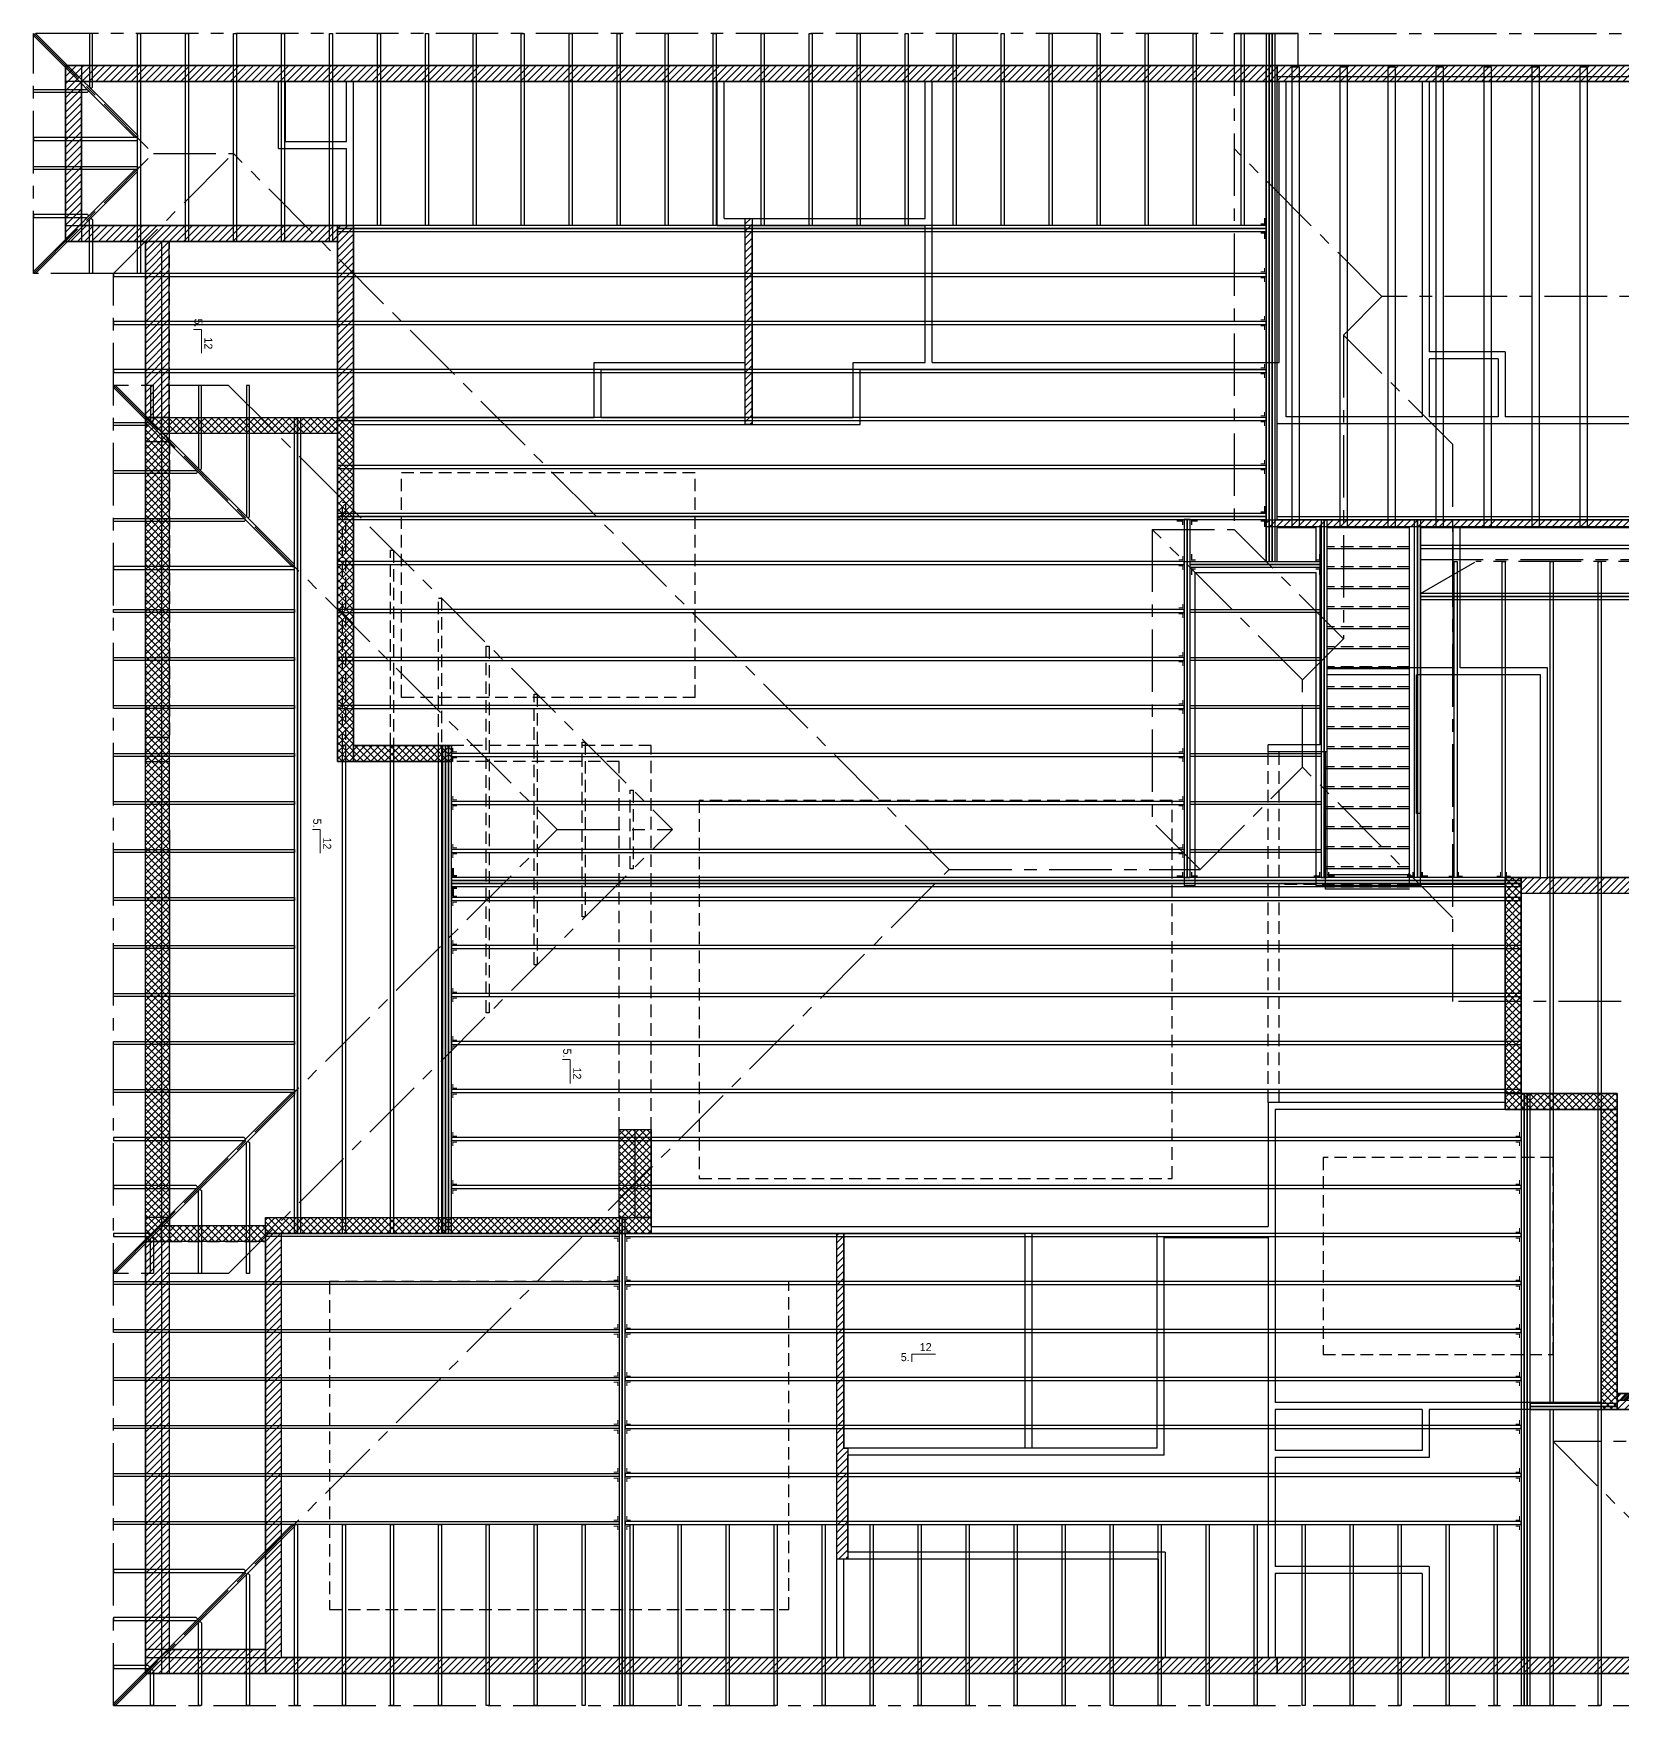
# Model space of a CAD drawing. Header units: inches. Extents: x -1180 to 1932, y 516 to 1352.
# Drawn here: x 636 to 1430, y 516 to 1352 of the extents above; entities that cross this region are included whole.
import ezdxf
from ezdxf.enums import TextEntityAlignment as Align

# ---------------------------------------------------------------- set-up
doc = ezdxf.new("R2010")
doc.units = ezdxf.units.IN
doc.header["$LTSCALE"] = 25
doc.header["$MEASUREMENT"] = 0
doc.linetypes.add('CENTER', pattern=[2, 1.25, -0.25, 0.25, -0.25])
doc.linetypes.add('HIDDEN', pattern=[0.375, 0.25, -0.125])
for name, color, linetype in [('1WEXTERIOR', 150, 'Continuous'), ('1WFIXTURES', 3, 'Continuous'), ('1WINTERIOR', 4, 'Continuous'), ('2FTRUSS', 30, 'Continuous'), ('2WEXTERIOR', 190, 'Continuous'), ('RBearing', 53, 'Continuous'), ('RDIM', 2, 'Continuous'), ('ROOF', 7, 'CENTER'), ('RTRUSS', 30, 'Continuous'), ('RVALLEY', 3, 'HIDDEN')]:
    doc.layers.add(name, color=color, linetype=linetype)

# ---------------------------------------------------------------- blocks, each defined once
blk = doc.blocks.new('PitchIndicator')
at = {"color": 0, "const_width": 0.5}
for points in [[(0, 0), (0, 4)], [(0, 4), (12, 4)]]:
    blk.add_lwpolyline(points, dxfattribs=at)
at = {"color": 0}
blk.add_text('12', height=4, dxfattribs=at).set_placement((4, 5.5))
blk.add_attdef('PITCH', text='', height=4, dxfattribs=at).set_placement((-1, 0.5), align=Align.RIGHT)
blk = doc.blocks.new('LUS26')
at = {"const_width": 0.5}
for points in [[(-1.5, -2.75), (-1.5, -0.75), (-3.5, -0.75)], [(1.5, -2.75), (1.5, -0.75), (3.5, -0.75)]]:
    blk.add_lwpolyline(points, dxfattribs=at)

msp = doc.modelspace()

# ---------------------------------------------------------------- hatches: boundary and pattern name
at = {"layer": '1WFIXTURES'}
h = msp.add_hatch(dxfattribs=at)
h.set_pattern_fill('ANSI31', color=256, scale=20)
h.paths.add_polyline_path([(1527.67545, 1064.10261), (1915.67545, 1064.10261), (1915.67545, 1336.10261), (651.67545, 1336.10261), (651.67545, 1248.10261), (787.67545, 1248.10261), (787.67545, 1160.10261), (795.67545, 1160.10261), (795.67545, 1256.10261), (659.67545, 1256.10261), (659.67545, 1328.10261), (1907.67545, 1328.10261), (1907.67545, 1072.10261), (1527.67545, 1072.10261)])
h = msp.add_hatch(dxfattribs=at)
h.set_pattern_fill('ANSI31', color=256, scale=20)
h.paths.add_polyline_path([(991.67545, 1156.60261), (991.67545, 1259.60261), (995.17545, 1259.60261), (995.17545, 1156.60261)])
h = msp.add_hatch(dxfattribs=at)
h.set_pattern_fill('ANSI31', color=256, scale=20)
h.paths.add_polyline_path([(691.67545, 1160.10261), (703.63038, 1160.10261), (703.63038, 1248.10261), (691.67545, 1248.10261)])
h = msp.add_hatch(dxfattribs=at)
h.set_pattern_fill('ANSI37', color=1, scale=20)
h.paths.add_polyline_path([(691.67545, 748.10261), (691.67545, 1160.10261), (703.63038, 1160.10261), (703.67545, 748.10261)])
h = msp.add_hatch(dxfattribs=at)
h.set_pattern_fill('ANSI37', color=1, scale=20)
h.paths.add_polyline_path([(703.63038, 1160.10261), (787.67545, 1160.10261), (787.67545, 1152.10261), (703.63126, 1152.09341)])
h = msp.add_hatch(dxfattribs=at)
h.set_pattern_fill('ANSI37', color=1, scale=20)
h.paths.add_polyline_path([(787.67545, 1160.10261), (787.67545, 988.10261), (844.67545, 988.10261), (844.67545, 996.10261), (795.67545, 996.10261), (795.67545, 1160.10261)])
h = msp.add_hatch(dxfattribs=at)
h.set_pattern_fill('ANSI31', color=256, scale=20)
h.paths.add_polyline_path([(1527.67545, 1072.10261), (1527.67545, 1105.35261), (1252.17545, 1105.35261), (1252.17545, 1108.85261), (1491.17545, 1108.85261), (1491.17545, 1110.85261), (1533.17545, 1110.85261), (1533.17545, 1072.10261)])
h = msp.add_hatch(dxfattribs=at)
h.set_pattern_fill('ANSI37', color=1, scale=20)
h.paths.add_polyline_path([(1427.67545, 664.10261), (1427.67545, 822.10261), (1379.67545, 822.10261), (1379.67545, 930.10261), (1371.67545, 930.10261), (1371.67545, 814.10261), (1419.67545, 814.10261), (1419.67545, 664.10261)])
h = msp.add_hatch(dxfattribs=at)
h.set_pattern_fill('ANSI31', color=256, scale=20)
h.paths.add_polyline_path([(1379.67545, 930.10261), (1527.67545, 930.10261), (1527.67545, 922.10261), (1379.67545, 922.10261)])
h = msp.add_hatch(dxfattribs=at)
h.set_pattern_fill('ANSI37', color=1, scale=20)
h.paths.add_polyline_path([(751.67545, 752.10261), (751.67545, 760.10261), (928.67545, 760.10261), (928.67545, 804.10261), (944.67545, 804.10261), (944.67545, 752.10261)])
h = msp.add_hatch(dxfattribs=at)
h.set_pattern_fill('ANSI37', color=1, scale=20)
h.paths.add_polyline_path([(703.67545, 748.10261), (703.67545, 756.10261), (751.67545, 756.10261), (751.67545, 748.10261)])
h = msp.add_hatch(dxfattribs=at)
h.set_pattern_fill('ANSI31', color=256, scale=20)
h.paths.add_polyline_path([(691.67545, 748.10261), (691.67545, 532.10261), (751.67545, 532.10261), (751.67545, 544.10261), (703.67545, 544.10261), (703.67545, 748.10261)])
h = msp.add_hatch(dxfattribs=at)
h.set_pattern_fill('ANSI31', color=256, scale=20)
h.paths.add_polyline_path([(759.67545, 752.10261), (751.67545, 752.10261), (751.67545, 532.10261), (1511.67545, 532.10261), (1511.67545, 672.10261), (1427.67545, 672.10261), (1427.67545, 664.10261), (1503.67545, 664.10261), (1503.67545, 540.10261), (759.67545, 540.10261)])
h = msp.add_hatch(dxfattribs=at)
h.set_pattern_fill('ANSI31', color=256, scale=20)
h.paths.add_polyline_path([(1037.42545, 752.10261), (1040.92545, 752.10261), (1040.92545, 644.85261), (1042.92545, 644.85261), (1042.92545, 589.35261), (1037.42545, 589.35261)])
at = {"layer": 'RTRUSS'}
h = msp.add_hatch(dxfattribs=at)
h.set_pattern_fill('ANSI34', color=2, scale=5)
h.set_pattern_definition([(45, (1053.153, 923.9576), (-2.65165, 2.65165), []), (45, (1054.037, 923.9576), (-2.65165, 2.65165), []), (45, (1054.921, 923.9576), (-2.65165, 2.65165), []), (45, (1055.805, 923.9576), (-2.65165, 2.65165), [])])
h.paths.add_polyline_path([(1427.67545, 672.10261), (1503.67545, 672.10261), (1503.67545, 668.60261), (1427.67545, 668.60261)])

# ---------------------------------------------------------------- linework, layer by layer
at = {"layer": '1WEXTERIOR'}
for p, q in [((651.67545, 1248.10261), (651.67545, 1336.10261)), ((651.67545, 1336.10261), (1915.67545, 1336.10261)), ((659.67545, 1256.10261), (659.67545, 1328.10261)), ((659.67545, 1328.10261), (758.17545, 1328.10261)), ((761.67545, 1328.10261), (792.17545, 1328.10261)), ((795.67545, 1328.10261), (977.67545, 1328.10261)), ((981.17545, 1328.10261), (1081.67545, 1328.10261)), ((1085.17545, 1328.10261), (1258.67545, 1328.10261)), ((1262.17545, 1328.10261), (1330.17545, 1328.10261)), ((1333.67545, 1328.10261), (1491.17545, 1328.10261)), ((792.17545, 1256.10261), (659.67545, 1256.10261)), ((795.67545, 1160.10261), (795.67545, 1256.10261)), ((787.67545, 1248.10261), (651.67545, 1248.10261)), ((787.67545, 988.10261), (787.67545, 1248.10261)), ((795.67545, 996.10261), (795.67545, 1156.60261)), ((844.67545, 996.10261), (795.67545, 996.10261)), ((844.67545, 988.10261), (844.67545, 996.10261)), ((844.67545, 988.10261), (787.67545, 988.10261)), ((1389.42545, 930.10261), (1371.67545, 930.10261)), ((1527.67545, 930.10261), (1392.92545, 930.10261)), ((1371.67545, 926.60261), (1371.67545, 817.60261)), ((1543.67545, 922.10261), (1379.67545, 922.10261)), ((1379.67545, 922.10261), (1379.67545, 822.10261)), ((1379.67545, 822.10261), (1427.67545, 822.10261)), ((1427.67545, 822.10261), (1427.67545, 672.10261)), ((1371.67545, 814.10261), (1419.67545, 814.10261)), ((1419.67545, 814.10261), (1419.67545, 667.60261)), ((928.67545, 760.10261), (928.67545, 804.10261)), ((928.67545, 804.10261), (944.67545, 804.10261)), ((944.67545, 755.60261), (944.67545, 804.10261)), ((751.67545, 532.10261), (751.67545, 760.10261)), ((751.67545, 760.10261), (928.67545, 760.10261)), ((759.67545, 540.10261), (759.67545, 752.10261)), ((759.67545, 752.10261), (944.67545, 752.10261)), ((1427.67545, 672.10261), (1511.67545, 672.10261)), ((1419.67545, 664.10261), (1503.67545, 664.10261)), ((1037.42545, 540.10261), (759.67545, 540.10261)), ((1198.17545, 540.10261), (1040.92545, 540.10261)), ((1253.17545, 540.10261), (1201.67545, 540.10261)), ((1330.17545, 540.10261), (1256.67545, 540.10261)), ((1503.67545, 540.10261), (1333.67545, 540.10261)), ((1511.67545, 532.10261), (751.67545, 532.10261))]:
    msp.add_line(p, q, dxfattribs=at)
at = {"layer": '1WEXTERIOR', "linetype": 'HIDDEN'}
for p, q in [((691.67545, 1160.10261), (691.67545, 1248.10261)), ((703.67545, 1160.10261), (703.67545, 1248.10261)), ((691.67545, 1148.10261), (691.67545, 1000.10261)), ((703.67545, 1148.10261), (703.67545, 1000.10261)), ((944.67545, 996.10261), (844.67545, 996.10261)), ((944.67545, 804.10261), (944.67545, 996.10261)), ((691.67545, 760.10261), (691.67545, 988.10261)), ((703.67545, 760.10261), (703.67545, 988.10261)), ((928.67545, 988.10261), (844.67545, 988.10261)), ((928.67545, 804.10261), (928.67545, 988.10261)), ((691.67545, 544.10261), (691.67545, 748.10261)), ((703.67545, 544.10261), (703.67545, 748.10261)), ((703.67545, 544.10261), (751.67545, 544.10261)), ((703.67545, 532.10261), (751.67545, 532.10261))]:
    msp.add_line(p, q, dxfattribs=at)
at = {"layer": '1WEXTERIOR'}
for points in [[(691.67545, 1148.10261), (703.67545, 1148.10261), (703.67545, 1160.10261), (691.67545, 1160.10261)], [(691.67545, 988.10261), (703.67545, 988.10261), (703.67545, 1000.10261), (691.67545, 1000.10261)], [(691.67545, 748.10261), (703.67545, 748.10261), (703.67545, 760.10261), (691.67545, 760.10261)], [(691.67545, 532.10261), (703.67545, 532.10261), (703.67545, 544.10261), (691.67545, 544.10261)]]:
    msp.add_lwpolyline(points, close=True, dxfattribs=at)
at = {"layer": '1WFIXTURES', "linetype": 'HIDDEN'}
for p, q in [((703.67545, 1160.10261), (787.67545, 1160.10261)), ((703.67545, 748.10261), (751.67545, 748.10261))]:
    msp.add_line(p, q, dxfattribs=at)
at = {"layer": '1WFIXTURES'}
for points in [[(1527.67545, 1064.10261), (1915.67545, 1064.10261), (1915.67545, 1336.10261), (651.67545, 1336.10261), (651.67545, 1248.10261), (787.67545, 1248.10261), (787.67545, 1160.10261), (795.67545, 1160.10261), (795.67545, 1256.10261), (659.67545, 1256.10261), (659.67545, 1328.10261), (1907.67545, 1328.10261), (1907.67545, 1072.10261), (1527.67545, 1072.10261)], [(991.67545, 1156.60261), (991.67545, 1259.60261), (995.17545, 1259.60261), (995.17545, 1156.60261)], [(691.67545, 1160.10261), (703.63038, 1160.10261), (703.63038, 1248.10261), (691.67545, 1248.10261)], [(1527.67545, 1072.10261), (1527.67545, 1105.35261), (1252.17545, 1105.35261), (1252.17545, 1108.85261), (1491.17545, 1108.85261), (1491.17545, 1110.85261), (1533.17545, 1110.85261), (1533.17545, 1072.10261)], [(1379.67545, 930.10261), (1527.67545, 930.10261), (1527.67545, 922.10261), (1379.67545, 922.10261)], [(691.67545, 748.10261), (691.67545, 532.10261), (751.67545, 532.10261), (751.67545, 544.10261), (703.67545, 544.10261), (703.67545, 748.10261)], [(759.67545, 752.10261), (751.67545, 752.10261), (751.67545, 532.10261), (1511.67545, 532.10261), (1511.67545, 672.10261), (1427.67545, 672.10261), (1427.67545, 664.10261), (1503.67545, 664.10261), (1503.67545, 540.10261), (759.67545, 540.10261)], [(1037.42545, 752.10261), (1040.92545, 752.10261), (1040.92545, 644.85261), (1042.92545, 644.85261), (1042.92545, 589.35261), (1037.42545, 589.35261)]]:
    msp.add_lwpolyline(points, close=True, dxfattribs=at)
at = {"layer": '1WFIXTURES', "color": 1}
for points in [[(691.67545, 748.10261), (691.67545, 1160.10261), (703.63038, 1160.10261), (703.67545, 748.10261)], [(703.63038, 1160.10261), (787.67545, 1160.10261), (787.67545, 1152.10261), (703.63126, 1152.09341)], [(787.67545, 1160.10261), (787.67545, 988.10261), (844.67545, 988.10261), (844.67545, 996.10261), (795.67545, 996.10261), (795.67545, 1160.10261)], [(1427.67545, 664.10261), (1427.67545, 822.10261), (1379.67545, 822.10261), (1379.67545, 930.10261), (1371.67545, 930.10261), (1371.67545, 814.10261), (1419.67545, 814.10261), (1419.67545, 664.10261)], [(751.67545, 752.10261), (751.67545, 760.10261), (928.67545, 760.10261), (928.67545, 804.10261), (944.67545, 804.10261), (944.67545, 752.10261)], [(703.67545, 748.10261), (703.67545, 756.10261), (751.67545, 756.10261), (751.67545, 748.10261)]]:
    msp.add_lwpolyline(points, close=True, dxfattribs=at)
at = {"layer": '1WINTERIOR'}
for p, q in [((758.17545, 1294.60261), (758.17545, 1328.10261)), ((761.67545, 1298.10261), (761.67545, 1328.10261)), ((792.17545, 1298.10261), (792.17545, 1328.10261)), ((795.67545, 1256.10261), (795.67545, 1328.10261)), ((977.67545, 1256.10261), (977.67545, 1328.10261)), ((981.17545, 1259.60261), (981.17545, 1328.10261)), ((1081.67545, 1259.60261), (1081.67545, 1328.10261)), ((1085.17545, 1187.60261), (1085.17545, 1328.10261)), ((1258.67545, 1187.60261), (1258.67545, 1328.10261)), ((1262.17545, 1160.35261), (1262.17545, 1328.10261)), ((1330.17545, 1328.10261), (1330.17545, 1160.35261)), ((1333.67545, 1328.10261), (1333.67545, 1192.85261)), ((761.67545, 1298.10261), (792.17545, 1298.10261)), ((758.17545, 1294.60261), (792.17545, 1294.60261)), ((792.17545, 1256.10261), (792.17545, 1294.60261)), ((977.67545, 1256.10261), (991.67545, 1256.10261)), ((981.17545, 1259.60261), (1081.67545, 1259.60261)), ((991.67545, 1187.60261), (991.67545, 1256.10261)), ((995.17545, 1160.10261), (995.17545, 1256.10261)), ((995.17545, 1256.10261), (1081.67545, 1256.10261)), ((1081.67545, 1187.60261), (1081.67545, 1256.10261)), ((916.17545, 1160.10261), (916.17545, 1187.60261)), ((916.17545, 1187.60261), (991.67545, 1187.60261)), ((1045.67545, 1160.10261), (1045.67545, 1187.60261)), ((1045.67545, 1187.60261), (1081.67545, 1187.60261)), ((1085.17545, 1187.60261), (1258.67545, 1187.60261)), ((1371.67545, 1192.85261), (1333.67545, 1192.85261)), ((1368.17545, 1189.35261), (1333.67545, 1189.35261)), ((1333.67545, 1189.35261), (1333.67545, 1160.35261)), ((1368.17545, 1189.35261), (1368.17545, 1160.35261)), ((1371.67545, 1192.85261), (1371.67545, 1160.35261)), ((919.67545, 1160.10261), (919.67545, 1184.10261)), ((919.67545, 1184.10261), (991.67545, 1184.10261)), ((991.67545, 1160.10261), (991.67545, 1184.10261)), ((1049.17545, 1156.60261), (1049.17545, 1184.10261)), ((1049.17545, 1184.10261), (1252.17545, 1184.10261)), ((1252.17545, 1105.35261), (1252.17545, 1184.10261)), ((795.67545, 1160.10261), (916.17545, 1160.10261)), ((795.67545, 1156.60261), (1049.17545, 1156.60261)), ((919.67545, 1160.10261), (991.67545, 1160.10261)), ((995.17545, 1160.10261), (1045.67545, 1160.10261)), ((1257.67545, 1108.85261), (1257.67545, 1156.85261)), ((1491.17545, 1156.85261), (1257.67545, 1156.85261)), ((1330.17545, 1160.35261), (1262.17545, 1160.35261)), ((1368.17545, 1160.35261), (1333.67545, 1160.35261)), ((1491.17545, 1160.35261), (1371.67545, 1160.35261)), ((1279.17545, 1105.35261), (1252.17545, 1105.35261)), ((1491.17545, 1108.85261), (1257.67545, 1108.85261)), ((1279.17545, 996.35261), (1279.17545, 1105.35261)), ((1282.67545, 1034.85261), (1282.67545, 1105.35261)), ((1345.67545, 1105.35261), (1282.67545, 1105.35261)), ((1323.92545, 1031.35261), (1323.92545, 1105.35261)), ((1345.67545, 1034.85261), (1345.67545, 1105.35261)), ((1527.67545, 1105.35261), (1349.17545, 1105.35261)), ((1349.17545, 1034.85261), (1349.17545, 1105.35261)), ((1323.92545, 1094.35261), (1282.67545, 1094.35261)), ((1323.92545, 1084.35261), (1282.67545, 1084.35261)), ((1323.92545, 1074.35261), (1282.67545, 1074.35261)), ((1323.92545, 1064.35261), (1282.67545, 1064.35261)), ((1323.92545, 1054.35261), (1282.67545, 1054.35261)), ((1323.92545, 1044.35261), (1282.67545, 1044.35261)), ((1345.67545, 1034.85261), (1282.67545, 1034.85261)), ((1323.92545, 1034.35261), (1282.67545, 1034.35261)), ((1282.67545, 992.85261), (1282.67545, 1031.35261)), ((1323.92545, 1031.35261), (1282.67545, 1031.35261)), ((1323.92545, 926.60261), (1323.92545, 1031.35261)), ((1389.42545, 1031.35261), (1327.42545, 1031.35261)), ((1327.42545, 962.10261), (1327.42545, 1031.35261)), ((1392.92545, 1034.85261), (1349.17545, 1034.85261)), ((1389.42545, 930.10261), (1389.42545, 1031.35261)), ((1392.92545, 930.10261), (1392.92545, 1034.85261)), ((1323.92545, 1024.35261), (1282.67545, 1024.35261)), ((1323.92545, 1014.35261), (1282.67545, 1014.35261)), ((1323.92545, 1004.35261), (1282.67545, 1004.35261)), ((1279.17545, 996.35261), (1253.17545, 996.35261)), ((1253.17545, 992.85261), (1253.17545, 996.35261)), ((1282.67545, 992.85261), (1253.17545, 992.85261)), ((1281.92545, 924.35261), (1281.92545, 992.85261)), ((1323.92545, 994.35261), (1282.67545, 994.35261)), ((1323.92545, 984.35261), (1281.92545, 984.35261)), ((1323.92545, 974.35261), (1281.92545, 974.35261)), ((1323.92545, 964.35261), (1281.92545, 964.35261)), ((1329.42545, 962.10261), (1327.42545, 962.10261)), ((1329.42545, 930.10261), (1329.42545, 962.10261)), ((1323.92545, 954.35261), (1281.92545, 954.35261)), ((1323.92545, 944.35261), (1281.92545, 944.35261)), ((1323.92545, 934.35261), (1281.92545, 934.35261)), ((1371.67545, 930.10261), (1329.42545, 930.10261)), ((1323.92545, 924.35261), (1281.92545, 924.35261)), ((1371.67545, 926.60261), (1323.92545, 926.60261)), ((1253.17545, 817.60261), (1253.17545, 755.60261)), ((1371.67545, 817.60261), (1253.17545, 817.60261)), ((1371.67545, 814.10261), (1256.67545, 814.10261)), ((1256.67545, 814.10261), (1256.67545, 667.60261)), ((944.67545, 755.60261), (1253.17545, 755.60261)), ((944.67545, 752.10261), (1037.42545, 752.10261)), ((1037.42545, 540.10261), (1037.42545, 752.10261)), ((1040.92545, 644.85261), (1040.92545, 752.10261)), ((1040.92545, 752.10261), (1131.67545, 752.10261)), ((1131.67545, 644.85261), (1131.67545, 752.10261)), ((1135.17545, 644.85261), (1135.17545, 752.10261)), ((1135.17545, 752.10261), (1197.67545, 752.10261)), ((1197.67545, 644.85261), (1197.67545, 752.10261)), ((1201.17545, 750.10261), (1253.17545, 750.10261)), ((1201.17545, 641.35261), (1201.17545, 750.10261)), ((1253.17545, 750.10261), (1253.17545, 540.10261)), ((1419.67545, 667.60261), (1256.67545, 667.60261)), ((1256.67545, 664.10261), (1256.67545, 643.60261)), ((1330.17545, 664.10261), (1256.67545, 664.10261)), ((1330.17545, 664.10261), (1330.17545, 643.60261)), ((1419.67545, 664.10261), (1333.67545, 664.10261)), ((1333.67545, 664.10261), (1333.67545, 640.10261)), ((1197.67545, 644.85261), (1040.92545, 644.85261)), ((1042.92545, 592.85261), (1042.92545, 641.35261)), ((1201.17545, 641.35261), (1042.92545, 641.35261)), ((1330.17545, 643.60261), (1256.67545, 643.60261)), ((1333.67545, 640.10261), (1256.67545, 640.10261)), ((1256.67545, 640.10261), (1256.67545, 585.60261)), ((1040.92545, 540.10261), (1040.92545, 589.35261)), ((1198.17545, 589.35261), (1040.92545, 589.35261)), ((1201.67545, 592.85261), (1042.92545, 592.85261)), ((1198.17545, 589.35261), (1198.17545, 540.10261)), ((1201.67545, 592.85261), (1201.67545, 540.10261)), ((1333.67545, 585.60261), (1256.67545, 585.60261)), ((1333.67545, 585.60261), (1333.67545, 540.10261)), ((1330.17545, 582.10261), (1256.67545, 582.10261)), ((1256.67545, 582.10261), (1256.67545, 540.10261)), ((1330.17545, 582.10261), (1330.17545, 540.10261))]:
    msp.add_line(p, q, dxfattribs=at)
at = {"layer": '1WINTERIOR', "linetype": 'HIDDEN'}
for p, q in [((819.67545, 1132.60261), (966.67545, 1132.60261)), ((819.67545, 1020.10261), (819.67545, 1132.60261)), ((966.67545, 1020.10261), (966.67545, 1132.60261)), ((1323.92545, 1095.35261), (1282.67545, 1095.35261)), ((1323.92545, 1085.35261), (1282.67545, 1085.35261)), ((1323.92545, 1075.35261), (1282.67545, 1075.35261)), ((1323.92545, 1065.35261), (1282.67545, 1065.35261)), ((1323.92545, 1055.35261), (1282.67545, 1055.35261)), ((1323.92545, 1045.35261), (1282.67545, 1045.35261)), ((1323.92545, 1035.35261), (1282.67545, 1035.35261)), ((966.67545, 1020.10261), (819.67545, 1020.10261)), ((1323.92545, 1025.35261), (1282.67545, 1025.35261)), ((1323.92545, 1015.35261), (1282.67545, 1015.35261)), ((1323.92545, 1005.35261), (1282.67545, 1005.35261)), ((1323.92545, 995.35261), (1282.67545, 995.35261)), ((1253.17545, 817.60261), (1253.17545, 992.85261)), ((1258.67545, 930.10261), (1258.67545, 992.85261)), ((1323.92545, 985.35261), (1281.92545, 985.35261)), ((1323.92545, 975.35261), (1281.92545, 975.35261)), ((1323.92545, 965.35261), (1281.92545, 965.35261)), ((1323.92545, 955.35261), (1281.92545, 955.35261)), ((1323.92545, 945.35261), (1281.92545, 945.35261)), ((1323.92545, 930.10261), (1258.67545, 930.10261)), ((1323.92545, 935.35261), (1281.92545, 935.35261)), ((1323.92545, 926.60261), (1258.67545, 926.60261)), ((1258.67545, 817.60261), (1258.67545, 926.60261)), ((1323.92545, 925.35261), (1281.92545, 925.35261))]:
    msp.add_line(p, q, dxfattribs=at)
for points in [[(968.67545, 779.60261), (1205.17545, 779.60261), (1205.17545, 968.60261), (968.67545, 968.60261)], [(1280.67545, 691.60261), (1395.67545, 691.60261), (1395.67545, 790.10261), (1280.67545, 790.10261)], [(783.67545, 564.10261), (1013.42545, 564.10261), (1013.42545, 728.10261), (783.67545, 728.10261)]]:
    msp.add_lwpolyline(points, close=True, dxfattribs=at)
at = {"layer": '2FTRUSS'}
for points in [[(1265.17545, 1335.35261), (1268.67545, 1335.35261), (1268.67545, 1105.10261), (1265.17545, 1105.10261)], [(1289.17545, 1335.35261), (1292.67545, 1335.35261), (1292.67545, 1105.10261), (1289.17545, 1105.10261)], [(1313.17545, 1335.35261), (1316.67545, 1335.35261), (1316.67545, 1105.10261), (1313.17545, 1105.10261)], [(1337.17545, 1335.35261), (1340.67545, 1335.35261), (1340.67545, 1105.10261), (1337.17545, 1105.10261)], [(1361.17545, 1335.35261), (1364.67545, 1335.35261), (1364.67545, 1105.10261), (1361.17545, 1105.10261)], [(1385.17545, 1335.35261), (1388.67545, 1335.35261), (1388.67545, 1105.10261), (1385.17545, 1105.10261)], [(1409.17545, 1335.35261), (1412.67545, 1335.35261), (1412.67545, 1105.10261), (1409.17545, 1105.10261)]]:
    msp.add_lwpolyline(points, close=True, dxfattribs=at)
at = {"layer": '2WEXTERIOR'}
for p, q in [((1252.17545, 1088.10261), (1252.17545, 1336.10261)), ((1252.17545, 1336.10261), (1496.67545, 1336.10261)), ((1257.67545, 1330.60261), (1491.17545, 1330.60261)), ((1257.67545, 1110.60261), (1257.67545, 1330.60261)), ((1257.67545, 1110.60261), (1491.17545, 1110.60261)), ((1257.67545, 1105.10261), (1277.17545, 1105.10261)), ((1257.67545, 1088.10261), (1257.67545, 1105.10261)), ((1277.17545, 1088.10261), (1277.17545, 1105.10261)), ((1282.67545, 931.60261), (1282.67545, 1105.10261)), ((1282.67545, 1105.10261), (1323.92545, 1105.10261)), ((1323.92545, 931.60261), (1323.92545, 1105.10261)), ((1329.42545, 926.10261), (1329.42545, 1105.10261)), ((1329.42545, 1105.10261), (1496.67545, 1105.10261)), ((1211.17545, 1088.10261), (1252.17545, 1088.10261)), ((1211.17545, 1088.10261), (1211.17545, 926.10261)), ((1257.67545, 1088.10261), (1277.17545, 1088.10261)), ((1216.67545, 1082.60261), (1277.17545, 1082.60261)), ((1216.67545, 926.10261), (1216.67545, 1082.60261)), ((1277.17545, 926.10261), (1277.17545, 1082.60261)), ((1282.67545, 931.60261), (1323.92545, 931.60261)), ((1211.17545, 926.10261), (1216.67545, 926.10261)), ((1277.17545, 926.10261), (1329.42545, 926.10261))]:
    msp.add_line(p, q, dxfattribs=at)
at = {"layer": 'RBearing', "color": 53}
for points in [[(659.67545, 1336.10261), (659.67545, 1248.10261), (651.67545, 1248.10261), (651.67545, 1336.10261)], [(1257.67545, 1328.10261), (651.67545, 1328.10261), (651.67545, 1336.10261), (1257.67545, 1336.10261)], [(1491.17545, 1328.10261), (1257.67545, 1328.10261), (1257.67545, 1336.10261), (1491.17545, 1336.10261)], [(651.67545, 1256.10261), (787.67545, 1256.10261), (787.67545, 1248.10261), (651.67545, 1248.10261)], [(795.67545, 1256.10261), (795.67545, 1160.10261), (787.67545, 1160.10261), (787.67545, 1256.10261)], [(995.17545, 1259.60261), (995.17545, 1156.60261), (991.67545, 1156.60261), (991.67545, 1259.60261)], [(699.67545, 1248.10261), (699.67545, 1160.10261), (691.67545, 1160.10261), (691.67545, 1248.10261)], [(787.67545, 988.10261), (787.67545, 1160.10261), (795.67545, 1160.10261), (795.67545, 988.10261)], [(1252.17545, 1108.85261), (1491.17545, 1108.85261), (1491.17545, 1105.35261), (1252.17545, 1105.35261)], [(795.67545, 996.10261), (844.67545, 996.10261), (844.67545, 988.10261), (795.67545, 988.10261)], [(1371.67545, 822.10261), (1371.67545, 930.10261), (1379.67545, 930.10261), (1379.67545, 822.10261)], [(1379.67545, 930.10261), (1527.67545, 930.10261), (1527.67545, 922.10261), (1379.67545, 922.10261)], [(1427.67545, 814.10261), (1371.67545, 814.10261), (1371.67545, 822.10261), (1427.67545, 822.10261)], [(1419.67545, 664.10261), (1419.67545, 814.10261), (1427.67545, 814.10261), (1427.67545, 664.10261)], [(936.67545, 760.10261), (936.67545, 804.10261), (944.67545, 804.10261), (944.67545, 760.10261)], [(751.67545, 760.10261), (944.67545, 760.10261), (944.67545, 752.10261), (751.67545, 752.10261)], [(699.67545, 748.10261), (699.67545, 532.10261), (691.67545, 532.10261), (691.67545, 748.10261)], [(1491.67545, 664.10261), (1427.67545, 664.10261), (1427.67545, 672.10261), (1491.67545, 672.10261)], [(1427.67545, 672.10261), (1503.67545, 672.10261), (1503.67545, 664.10261), (1427.67545, 664.10261)], [(691.67545, 540.10261), (1257.67545, 540.10261), (1257.67545, 532.10261), (691.67545, 532.10261)], [(1257.67545, 540.10261), (1491.67545, 540.10261), (1491.67545, 532.10261), (1257.67545, 532.10261)]]:
    msp.add_lwpolyline(points, close=True, dxfattribs=at)
at = {"layer": 'RBearing', "color": 2}
for points in [[(699.67545, 1160.10261), (699.67545, 748.10261), (691.67545, 748.10261), (691.67545, 1160.10261)], [(787.67545, 1152.10261), (699.67545, 1152.10261), (699.67545, 1160.10261), (787.67545, 1160.10261)], [(699.67545, 756.10261), (751.67545, 756.10261), (751.67545, 748.10261), (699.67545, 748.10261)]]:
    msp.add_lwpolyline(points, close=True, dxfattribs=at)
at = {"layer": 'ROOF'}
for p, q in [((635.67545, 1232.10261), (635.67545, 1352.10261)), ((635.67545, 1352.10261), (695.67545, 1292.10261)), ((1268.17545, 1352.10261), (635.67545, 1352.10261)), ((1236.17545, 1352.10261), (1236.17545, 1104.10261)), ((1236.17545, 1352.10261), (1512.67545, 1352.10261)), ((1268.17545, 1336.10261), (1268.17545, 1352.10261)), ((635.67545, 1232.10261), (695.67545, 1292.10261)), ((675.67545, 1232.10261), (735.67545, 1292.10261)), ((695.67545, 1292.10261), (735.67545, 1292.10261)), ((1093.67545, 934.10261), (735.67545, 1292.10261)), ((1310.07545, 1220.60261), (1236.17545, 1294.50261)), ((675.67545, 1232.10261), (635.67545, 1232.10261)), ((675.67545, 516.10261), (675.67545, 1232.10261)), ((1310.07545, 1220.60261), (1290.80045, 1201.32761)), ((1472.67545, 1220.60261), (1310.07545, 1220.60261)), ((1290.80045, 1201.32761), (1290.80045, 1049.47761)), ((1345.42545, 1146.70261), (1290.80045, 1201.32761)), ((733.27545, 1176.10261), (675.67545, 1176.10261)), ((675.67545, 1176.10261), (897.67545, 954.10261)), ((733.27545, 1176.10261), (955.27545, 954.10261)), ((1345.42545, 1146.70261), (1345.42545, 868.10261)), ((1195.17545, 1104.10261), (1195.17545, 958.10261)), ((1195.17545, 1104.10261), (1236.17545, 1104.10261)), ((1270.30045, 1028.97761), (1195.17545, 1104.10261)), ((1290.80045, 1049.47761), (1236.17545, 1104.10261)), ((1329.42545, 1089.10261), (1512.67545, 1089.10261)), ((1329.42545, 1072.10261), (1357.07061, 1088.10261)), ((1559.67545, 1088.10261), (1357.07061, 1088.10261)), ((1270.30045, 1028.97761), (1290.80045, 1049.47761)), ((1270.30045, 985.22761), (1270.30045, 1028.97761)), ((1219.17545, 934.10261), (1270.30045, 985.22761)), ((1345.42545, 910.10261), (1270.30045, 985.22761)), ((675.67545, 732.10261), (897.67545, 954.10261)), ((733.27545, 732.10261), (955.27545, 954.10261)), ((897.67545, 954.10261), (955.27545, 954.10261)), ((1219.17545, 934.10261), (1195.17545, 958.10261)), ((675.67545, 516.10261), (1093.67545, 934.10261)), ((1093.67545, 934.10261), (1219.17545, 934.10261)), ((1479.67545, 868.10261), (1345.42545, 868.10261)), ((733.27545, 732.10261), (675.67545, 732.10261)), ((1395.67545, 648.10261), (1441.67545, 602.10261)), ((1519.67545, 648.10261), (1395.67545, 648.10261)), ((675.67545, 516.10261), (1527.67545, 516.10261))]:
    msp.add_line(p, q, dxfattribs=at)
at = {"layer": 'RTRUSS'}
for points in [[(687.67545, 1300.10261), (686.61479, 1300.10261), (635.67545, 1351.04195), (636.73611, 1352.10261), (687.67545, 1301.16327)], [(664.42545, 1324.41327), (665.17545, 1325.16327), (665.17545, 1352.10261), (663.67545, 1352.10261), (663.67545, 1325.16327)], [(687.67545, 1352.10261), (689.17545, 1352.10261), (689.17545, 1232.10261), (687.67545, 1232.10261)], [(711.67545, 1352.10261), (713.17545, 1352.10261), (713.17545, 1248.10261), (711.67545, 1248.10261)], [(735.67545, 1352.10261), (737.17545, 1352.10261), (737.17545, 1248.10261), (735.67545, 1248.10261)], [(759.67545, 1352.10261), (761.17545, 1352.10261), (761.17545, 1248.10261), (759.67545, 1248.10261)], [(783.67545, 1352.10261), (785.17545, 1352.10261), (785.17545, 1248.10261), (783.67545, 1248.10261)], [(807.67545, 1352.10261), (809.17545, 1352.10261), (809.17545, 1256.10261), (807.67545, 1256.10261)], [(831.67545, 1352.10261), (833.17545, 1352.10261), (833.17545, 1256.10261), (831.67545, 1256.10261)], [(855.67545, 1352.10261), (857.17545, 1352.10261), (857.17545, 1256.10261), (855.67545, 1256.10261)], [(879.67545, 1352.10261), (881.17545, 1352.10261), (881.17545, 1256.10261), (879.67545, 1256.10261)], [(903.67545, 1352.10261), (905.17545, 1352.10261), (905.17545, 1256.10261), (903.67545, 1256.10261)], [(927.67545, 1352.10261), (929.17545, 1352.10261), (929.17545, 1256.10261), (927.67545, 1256.10261)], [(951.67545, 1352.10261), (953.17545, 1352.10261), (953.17545, 1256.10261), (951.67545, 1256.10261)], [(975.67545, 1352.10261), (977.17545, 1352.10261), (977.17545, 1256.10261), (975.67545, 1256.10261)], [(999.67545, 1352.10261), (1001.17545, 1352.10261), (1001.17545, 1256.10261), (999.67545, 1256.10261)], [(1023.67545, 1352.10261), (1025.17545, 1352.10261), (1025.17545, 1256.10261), (1023.67545, 1256.10261)], [(1047.67545, 1352.10261), (1049.17545, 1352.10261), (1049.17545, 1256.10261), (1047.67545, 1256.10261)], [(1071.67545, 1352.10261), (1073.17545, 1352.10261), (1073.17545, 1256.10261), (1071.67545, 1256.10261)], [(1095.67545, 1352.10261), (1097.17545, 1352.10261), (1097.17545, 1256.10261), (1095.67545, 1256.10261)], [(1119.67545, 1352.10261), (1121.17545, 1352.10261), (1121.17545, 1256.10261), (1119.67545, 1256.10261)], [(1143.67545, 1352.10261), (1145.17545, 1352.10261), (1145.17545, 1256.10261), (1143.67545, 1256.10261)], [(1167.67545, 1352.10261), (1169.17545, 1352.10261), (1169.17545, 1256.10261), (1167.67545, 1256.10261)], [(1191.67545, 1352.10261), (1193.17545, 1352.10261), (1193.17545, 1256.10261), (1191.67545, 1256.10261)], [(1215.67545, 1352.10261), (1217.17545, 1352.10261), (1217.17545, 1256.10261), (1215.67545, 1256.10261)], [(1239.67545, 1352.10261), (1241.17545, 1352.10261), (1241.17545, 1256.10261), (1239.67545, 1256.10261)], [(1252.17545, 1088.10261), (1253.67545, 1088.10261), (1253.67545, 1352.10261), (1252.17545, 1352.10261)], [(1253.67545, 1088.10261), (1255.17545, 1088.10261), (1255.17545, 1352.10261), (1253.67545, 1352.10261)], [(1255.17545, 1088.10261), (1256.67545, 1088.10261), (1256.67545, 1352.10261), (1255.17545, 1352.10261)], [(663.36479, 1323.35261), (662.61479, 1322.60261), (635.67545, 1322.60261), (635.67545, 1324.10261), (662.61479, 1324.10261)], [(687.67545, 1300.10261), (635.67545, 1300.10261), (635.67545, 1298.60261), (687.67545, 1298.60261)], [(687.67545, 1284.10261), (635.67545, 1284.10261), (635.67545, 1285.60261), (687.67545, 1285.60261)], [(687.67545, 1284.10261), (686.61479, 1284.10261), (635.67545, 1233.16327), (636.73611, 1232.10261), (687.67545, 1283.04195)], [(663.36479, 1260.85261), (662.61479, 1261.60261), (635.67545, 1261.60261), (635.67545, 1260.10261), (662.61479, 1260.10261)], [(664.42545, 1259.79195), (665.17545, 1259.04195), (665.17545, 1232.10261), (663.67545, 1232.10261), (663.67545, 1259.04195)], [(787.67545, 1256.10261), (787.67545, 1254.60261), (1252.17545, 1254.60261), (1252.17545, 1256.10261)], [(787.67545, 1254.60261), (787.67545, 1253.10261), (1252.17545, 1253.10261), (1252.17545, 1254.60261)], [(675.67545, 1232.10261), (675.67545, 1230.60261), (1252.17545, 1230.60261), (1252.17545, 1232.10261)], [(675.67545, 1208.10261), (675.67545, 1206.60261), (1252.17545, 1206.60261), (1252.17545, 1208.10261)], [(675.67545, 1184.10261), (675.67545, 1182.60261), (1252.17545, 1182.60261), (1252.17545, 1184.10261)], [(766.17545, 1085.60261), (766.17545, 1086.66327), (676.73611, 1176.10261), (675.67545, 1175.04195), (765.11479, 1085.60261)], [(694.92545, 1157.91327), (695.67545, 1158.66327), (695.67545, 1176.10261), (694.17545, 1176.10261), (694.17545, 1158.66327)], [(718.92545, 1133.91327), (719.67545, 1134.66327), (719.67545, 1176.10261), (718.17545, 1176.10261), (718.17545, 1134.66327)], [(742.92545, 1109.91327), (743.67545, 1110.66327), (743.67545, 1176.10261), (742.17545, 1176.10261), (742.17545, 1110.66327)], [(693.86479, 1156.85261), (693.11479, 1156.10261), (675.67545, 1156.10261), (675.67545, 1157.60261), (693.11479, 1157.60261)], [(766.17545, 1160.10261), (767.67545, 1160.10261), (767.67545, 752.10261), (766.17545, 752.10261)], [(767.67545, 1160.10261), (769.17545, 1160.10261), (769.17545, 752.10261), (767.67545, 752.10261)], [(787.67545, 1160.10261), (787.67545, 1158.60261), (1252.17545, 1158.60261), (1252.17545, 1160.10261)], [(717.86479, 1132.85261), (717.11479, 1132.10261), (675.67545, 1132.10261), (675.67545, 1133.60261), (717.11479, 1133.60261)], [(787.67545, 1136.10261), (787.67545, 1134.60261), (1252.17545, 1134.60261), (1252.17545, 1136.10261)], [(787.67545, 1112.10261), (787.67545, 1110.60261), (1252.17545, 1110.60261), (1252.17545, 1112.10261)], [(741.86479, 1108.85261), (741.11479, 1108.10261), (675.67545, 1108.10261), (675.67545, 1109.60261), (741.11479, 1109.60261)], [(787.67545, 1110.60261), (787.67545, 1109.10261), (1252.17545, 1109.10261), (1252.17545, 1110.60261)], [(1211.17545, 930.10261), (1212.67545, 930.10261), (1212.67545, 1109.10261), (1211.17545, 1109.10261)], [(1212.67545, 930.10261), (1214.17545, 930.10261), (1214.17545, 1109.10261), (1212.67545, 1109.10261)], [(1279.67545, 930.10261), (1281.17545, 930.10261), (1281.17545, 1108.85261), (1279.67545, 1108.85261)], [(1281.17545, 930.10261), (1282.67545, 930.10261), (1282.67545, 1108.85261), (1281.17545, 1108.85261)], [(1327.92545, 930.10261), (1326.42545, 930.10261), (1326.42545, 1108.85261), (1327.92545, 1108.85261)], [(1329.42545, 930.10261), (1327.92545, 930.10261), (1327.92545, 1108.85261), (1329.42545, 1108.85261)], [(1329.42545, 1096.10261), (1329.42545, 1094.60261), (1533.17545, 1094.60261), (1533.17545, 1096.10261)], [(787.67545, 1088.10261), (787.67545, 1086.60261), (1211.17545, 1086.60261), (1211.17545, 1088.10261)], [(1214.17545, 1088.10261), (1279.67545, 1088.10261), (1279.67545, 1086.60261), (1214.17545, 1086.60261)], [(1346.17545, 1088.10261), (1347.67545, 1088.10261), (1347.67545, 930.10261), (1346.17545, 930.10261)], [(1370.17545, 1088.10261), (1371.67545, 1088.10261), (1371.67545, 930.10261), (1370.17545, 930.10261)], [(1394.17545, 1088.10261), (1395.67545, 1088.10261), (1395.67545, 667.10261), (1394.17545, 667.10261)], [(1418.17545, 1088.10261), (1419.67545, 1088.10261), (1419.67545, 667.10261), (1418.17545, 667.10261)], [(766.17545, 1084.10261), (766.17545, 1085.60261), (675.67545, 1085.60261), (675.67545, 1084.10261)], [(1214.17545, 1086.60261), (1279.67545, 1086.60261), (1279.67545, 1085.10261), (1214.17545, 1085.10261)], [(1329.42545, 1072.10261), (1329.42545, 1070.60261), (1543.67545, 1070.60261), (1543.67545, 1072.10261)], [(1329.42545, 1070.60261), (1329.42545, 1069.10261), (1543.67545, 1069.10261), (1543.67545, 1070.60261)], [(766.17545, 1064.10261), (766.17545, 1062.60261), (675.67545, 1062.60261), (675.67545, 1064.10261)], [(787.67545, 1064.10261), (787.67545, 1062.60261), (1211.17545, 1062.60261), (1211.17545, 1064.10261)], [(1214.17545, 1064.10261), (1279.67545, 1064.10261), (1279.67545, 1062.60261), (1214.17545, 1062.60261)], [(766.17545, 1040.10261), (766.17545, 1038.60261), (675.67545, 1038.60261), (675.67545, 1040.10261)], [(787.67545, 1040.10261), (787.67545, 1038.60261), (1211.17545, 1038.60261), (1211.17545, 1040.10261)], [(1214.17545, 1040.10261), (1279.67545, 1040.10261), (1279.67545, 1038.60261), (1214.17545, 1038.60261)], [(766.17545, 1016.10261), (766.17545, 1014.60261), (675.67545, 1014.60261), (675.67545, 1016.10261)], [(787.67545, 1016.10261), (787.67545, 1014.60261), (1211.17545, 1014.60261), (1211.17545, 1016.10261)], [(1214.17545, 1016.10261), (1279.67545, 1016.10261), (1279.67545, 1014.60261), (1214.17545, 1014.60261)], [(790.17545, 996.10261), (791.67545, 996.10261), (791.67545, 752.10261), (790.17545, 752.10261)], [(814.17545, 996.10261), (815.67545, 996.10261), (815.67545, 752.10261), (814.17545, 752.10261)], [(838.17545, 996.10261), (839.67545, 996.10261), (839.67545, 752.10261), (838.17545, 752.10261)], [(840.17545, 752.10261), (841.67545, 752.10261), (841.67545, 996.10261), (840.17545, 996.10261)], [(841.67545, 752.10261), (843.17545, 752.10261), (843.17545, 996.10261), (841.67545, 996.10261)], [(843.17545, 752.10261), (844.67545, 752.10261), (844.67545, 996.10261), (843.17545, 996.10261)], [(766.17545, 992.10261), (766.17545, 990.60261), (675.67545, 990.60261), (675.67545, 992.10261)], [(844.67545, 992.10261), (844.67545, 990.60261), (1211.17545, 990.60261), (1211.17545, 992.10261)], [(1214.17545, 992.10261), (1279.67545, 992.10261), (1279.67545, 990.60261), (1214.17545, 990.60261)], [(766.17545, 968.10261), (766.17545, 966.60261), (675.67545, 966.60261), (675.67545, 968.10261)], [(844.67545, 968.10261), (844.67545, 966.60261), (1211.17545, 966.60261), (1211.17545, 968.10261)], [(1214.17545, 968.10261), (1279.67545, 968.10261), (1279.67545, 966.60261), (1214.17545, 966.60261)], [(766.17545, 944.10261), (766.17545, 942.60261), (675.67545, 942.60261), (675.67545, 944.10261)], [(844.67545, 944.10261), (844.67545, 942.60261), (1211.17545, 942.60261), (1211.17545, 944.10261)], [(1214.17545, 944.10261), (1279.67545, 944.10261), (1279.67545, 942.60261), (1214.17545, 942.60261)], [(844.67545, 930.10261), (844.67545, 928.60261), (1379.67545, 928.60261), (1379.67545, 930.10261)], [(844.67545, 928.60261), (844.67545, 927.10261), (1379.67545, 927.10261), (1379.67545, 928.60261)], [(766.17545, 920.10261), (766.17545, 918.60261), (675.67545, 918.60261), (675.67545, 920.10261)], [(844.67545, 927.10261), (844.67545, 925.60261), (1379.67545, 925.60261), (1379.67545, 927.10261)], [(844.67545, 920.10261), (844.67545, 918.60261), (1379.67545, 918.60261), (1379.67545, 920.10261)], [(766.17545, 896.10261), (766.17545, 894.60261), (675.67545, 894.60261), (675.67545, 896.10261)], [(844.67545, 896.10261), (844.67545, 894.60261), (1379.67545, 894.60261), (1379.67545, 896.10261)], [(766.17545, 872.10261), (766.17545, 870.60261), (675.67545, 870.60261), (675.67545, 872.10261)], [(844.67545, 872.10261), (844.67545, 870.60261), (1379.67545, 870.60261), (1379.67545, 872.10261)], [(766.17545, 848.10261), (766.17545, 846.60261), (675.67545, 846.60261), (675.67545, 848.10261)], [(844.67545, 848.10261), (844.67545, 846.60261), (1379.67545, 846.60261), (1379.67545, 848.10261)], [(766.17545, 824.10261), (766.17545, 822.60261), (675.67545, 822.60261), (675.67545, 824.10261)], [(766.17545, 822.60261), (766.17545, 821.54195), (676.73611, 732.10261), (675.67545, 733.16327), (765.11479, 822.60261)], [(844.67545, 824.10261), (844.67545, 822.60261), (1379.67545, 822.60261), (1379.67545, 824.10261)], [(1379.67545, 516.10261), (1381.17545, 516.10261), (1381.17545, 822.10261), (1379.67545, 822.10261)], [(1381.17545, 516.10261), (1382.67545, 516.10261), (1382.67545, 822.10261), (1381.17545, 822.10261)], [(1382.67545, 516.10261), (1384.17545, 516.10261), (1384.17545, 822.10261), (1382.67545, 822.10261)], [(741.86479, 799.35261), (741.11479, 800.10261), (675.67545, 800.10261), (675.67545, 798.60261), (741.11479, 798.60261)], [(742.92545, 798.29195), (743.67545, 797.54195), (743.67545, 732.10261), (742.17545, 732.10261), (742.17545, 797.54195)], [(844.67545, 800.10261), (844.67545, 798.60261), (1379.67545, 798.60261), (1379.67545, 800.10261)], [(717.86479, 775.35261), (717.11479, 776.10261), (675.67545, 776.10261), (675.67545, 774.60261), (717.11479, 774.60261)], [(718.92545, 774.29195), (719.67545, 773.54195), (719.67545, 732.10261), (718.17545, 732.10261), (718.17545, 773.54195)], [(844.67545, 776.10261), (844.67545, 774.60261), (1379.67545, 774.60261), (1379.67545, 776.10261)], [(928.67545, 516.10261), (930.17545, 516.10261), (930.17545, 760.10261), (928.67545, 760.10261)], [(930.17545, 516.10261), (931.67545, 516.10261), (931.67545, 760.10261), (930.17545, 760.10261)], [(693.86479, 751.35261), (693.11479, 752.10261), (675.67545, 752.10261), (675.67545, 750.60261), (693.11479, 750.60261)], [(694.92545, 750.29195), (695.67545, 749.54195), (695.67545, 732.10261), (694.17545, 732.10261), (694.17545, 749.54195)], [(928.67545, 752.10261), (928.67545, 750.60261), (751.67545, 750.60261), (751.67545, 752.10261)], [(931.67545, 752.10261), (931.67545, 750.60261), (1379.67545, 750.60261), (1379.67545, 752.10261)], [(928.67545, 728.10261), (928.67545, 726.60261), (675.67545, 726.60261), (675.67545, 728.10261)], [(931.67545, 728.10261), (931.67545, 726.60261), (1379.67545, 726.60261), (1379.67545, 728.10261)], [(928.67545, 704.10261), (928.67545, 702.60261), (675.67545, 702.60261), (675.67545, 704.10261)], [(931.67545, 704.10261), (931.67545, 702.60261), (1379.67545, 702.60261), (1379.67545, 704.10261)], [(928.67545, 680.10261), (928.67545, 678.60261), (675.67545, 678.60261), (675.67545, 680.10261)], [(931.67545, 680.10261), (931.67545, 678.60261), (1379.67545, 678.60261), (1379.67545, 680.10261)], [(1427.67545, 672.10261), (1503.67545, 672.10261), (1503.67545, 668.60261), (1427.67545, 668.60261)], [(1384.17545, 667.10261), (1384.17545, 665.60261), (1427.67545, 665.60261), (1427.67545, 667.10261)], [(1384.17545, 665.60261), (1384.17545, 664.10261), (1427.67545, 664.10261), (1427.67545, 665.60261)], [(1394.17545, 664.10261), (1395.67545, 664.10261), (1395.67545, 516.10261), (1394.17545, 516.10261)], [(1418.17545, 664.10261), (1419.67545, 664.10261), (1419.67545, 516.10261), (1418.17545, 516.10261)], [(928.67545, 656.10261), (928.67545, 654.60261), (675.67545, 654.60261), (675.67545, 656.10261)], [(931.67545, 656.10261), (931.67545, 654.60261), (1379.67545, 654.60261), (1379.67545, 656.10261)], [(928.67545, 632.10261), (928.67545, 630.60261), (675.67545, 630.60261), (675.67545, 632.10261)], [(931.67545, 632.10261), (931.67545, 630.60261), (1379.67545, 630.60261), (1379.67545, 632.10261)], [(928.67545, 608.10261), (928.67545, 606.60261), (675.67545, 606.60261), (675.67545, 608.10261)], [(766.17545, 606.60261), (766.17545, 605.54195), (676.73611, 516.10261), (675.67545, 517.16327), (765.11479, 606.60261)], [(766.17545, 606.60261), (767.67545, 606.60261), (767.67545, 516.10261), (766.17545, 516.10261)], [(790.17545, 606.60261), (791.67545, 606.60261), (791.67545, 516.10261), (790.17545, 516.10261)], [(814.17545, 606.60261), (815.67545, 606.60261), (815.67545, 516.10261), (814.17545, 516.10261)], [(838.17545, 606.60261), (839.67545, 606.60261), (839.67545, 516.10261), (838.17545, 516.10261)], [(862.17545, 606.60261), (863.67545, 606.60261), (863.67545, 516.10261), (862.17545, 516.10261)], [(886.17545, 606.60261), (887.67545, 606.60261), (887.67545, 516.10261), (886.17545, 516.10261)], [(910.17545, 606.60261), (911.67545, 606.60261), (911.67545, 516.10261), (910.17545, 516.10261)], [(931.67545, 608.10261), (931.67545, 606.60261), (1379.67545, 606.60261), (1379.67545, 608.10261)], [(934.17545, 606.60261), (935.67545, 606.60261), (935.67545, 516.10261), (934.17545, 516.10261)], [(958.17545, 606.60261), (959.67545, 606.60261), (959.67545, 516.10261), (958.17545, 516.10261)], [(982.17545, 606.60261), (983.67545, 606.60261), (983.67545, 516.10261), (982.17545, 516.10261)], [(1006.17545, 606.60261), (1007.67545, 606.60261), (1007.67545, 516.10261), (1006.17545, 516.10261)], [(1030.17545, 606.60261), (1031.67545, 606.60261), (1031.67545, 516.10261), (1030.17545, 516.10261)], [(1054.17545, 606.60261), (1055.67545, 606.60261), (1055.67545, 516.10261), (1054.17545, 516.10261)], [(1078.17545, 606.60261), (1079.67545, 606.60261), (1079.67545, 516.10261), (1078.17545, 516.10261)], [(1102.17545, 606.60261), (1103.67545, 606.60261), (1103.67545, 516.10261), (1102.17545, 516.10261)], [(1126.17545, 606.60261), (1127.67545, 606.60261), (1127.67545, 516.10261), (1126.17545, 516.10261)], [(1150.17545, 606.60261), (1151.67545, 606.60261), (1151.67545, 516.10261), (1150.17545, 516.10261)], [(1174.17545, 606.60261), (1175.67545, 606.60261), (1175.67545, 516.10261), (1174.17545, 516.10261)], [(1198.17545, 606.60261), (1199.67545, 606.60261), (1199.67545, 516.10261), (1198.17545, 516.10261)], [(1222.17545, 606.60261), (1223.67545, 606.60261), (1223.67545, 516.10261), (1222.17545, 516.10261)], [(1246.17545, 606.60261), (1247.67545, 606.60261), (1247.67545, 516.10261), (1246.17545, 516.10261)], [(1270.17545, 606.60261), (1271.67545, 606.60261), (1271.67545, 516.10261), (1270.17545, 516.10261)], [(1294.17545, 606.60261), (1295.67545, 606.60261), (1295.67545, 516.10261), (1294.17545, 516.10261)], [(1318.17545, 606.60261), (1319.67545, 606.60261), (1319.67545, 516.10261), (1318.17545, 516.10261)], [(1342.17545, 606.60261), (1343.67545, 606.60261), (1343.67545, 516.10261), (1342.17545, 516.10261)], [(1366.17545, 606.60261), (1367.67545, 606.60261), (1367.67545, 516.10261), (1366.17545, 516.10261)], [(741.86479, 583.35261), (741.11479, 584.10261), (675.67545, 584.10261), (675.67545, 582.60261), (741.11479, 582.60261)], [(742.92545, 582.29195), (743.67545, 581.54195), (743.67545, 516.10261), (742.17545, 516.10261), (742.17545, 581.54195)], [(717.86479, 559.35261), (717.11479, 560.10261), (675.67545, 560.10261), (675.67545, 558.60261), (717.11479, 558.60261)], [(718.92545, 558.29195), (719.67545, 557.54195), (719.67545, 516.10261), (718.17545, 516.10261), (718.17545, 557.54195)], [(693.86479, 535.35261), (693.11479, 536.10261), (675.67545, 536.10261), (675.67545, 534.60261), (693.11479, 534.60261)], [(694.92545, 534.29195), (695.67545, 533.54195), (695.67545, 516.10261), (694.17545, 516.10261), (694.17545, 533.54195)]]:
    msp.add_lwpolyline(points, close=True, dxfattribs=at)
at = {"layer": 'RVALLEY'}
for points in [[(790.17545, 1117.70261), (791.67545, 1117.70261), (791.67545, 996.10261), (790.17545, 996.10261)], [(814.17545, 1093.70261), (815.67545, 1093.70261), (815.67545, 996.10261), (814.17545, 996.10261)], [(838.17545, 1069.70261), (839.67545, 1069.70261), (839.67545, 996.10261), (838.17545, 996.10261)], [(862.17545, 1045.70261), (863.67545, 1045.70261), (863.67545, 862.50261), (862.17545, 862.50261)], [(886.17545, 1021.70261), (887.67545, 1021.70261), (887.67545, 886.50261), (886.17545, 886.50261)], [(910.17545, 997.70261), (911.67545, 997.70261), (911.67545, 910.50261), (910.17545, 910.50261)], [(934.17545, 973.70261), (935.67545, 973.70261), (935.67545, 934.50261), (934.17545, 934.50261)]]:
    msp.add_lwpolyline(points, close=True, dxfattribs=at)

# ---------------------------------------------------------------- block references
at = {"layer": 'RDIM', "rotation": 270}
for p in [(715.67545, 1204.10261), (775.107, 954.10261), (900.11338, 839.10091)]:
    msp.add_blockref('PitchIndicator', p, dxfattribs=at).add_auto_attribs({'PITCH': '5.'})
at = {"layer": 'RDIM'}
msp.add_blockref('PitchIndicator', (1074.92113, 687.79457), dxfattribs=at).add_auto_attribs({'PITCH': '5.'})
at = {"layer": 'RTRUSS'}
for p, xscale, rotation in [((1252.17545, 1254.60261), -1.5, 270), ((1252.17545, 1110.60261), -1.5, 270), ((1214.17545, 1086.60261), 1.5, 90), ((1279.67545, 1086.60261), -1.5, 270), ((844.67545, 991.35261), -1, 90), ((844.67545, 967.35261), -1, 90), ((844.67545, 943.35261), -1, 90), ((844.67545, 927.85261), 2, 90), ((1212.67545, 930.10261), -1.5, 180), ((1281.17545, 930.10261), -1.5, 180), ((1327.92545, 930.10261), -1.5, 180), ((844.67545, 919.35261), -1, 90), ((844.67545, 895.35261), -1, 90), ((844.67545, 871.35261), -1, 90), ((844.67545, 847.35261), -1, 90), ((844.67545, 823.35261), -1, 90), ((844.67545, 799.35261), -1, 90), ((844.67545, 775.35261), -1, 90), ((931.67545, 751.35261), -1, 90), ((931.67545, 727.35261), -1, 90), ((931.67545, 703.35261), -1, 90), ((931.67545, 679.35261), -1, 90), ((931.67545, 655.35261), -1, 90), ((931.67545, 631.35261), -1, 90), ((931.67545, 607.35261), -1, 90)]:
    msp.add_blockref('LUS26', p, dxfattribs=dict(at, xscale=xscale, rotation=rotation))
for p, rotation in [((1252.17545, 1231.35261), 270), ((1252.17545, 1207.35261), 270), ((1252.17545, 1183.35261), 270), ((1252.17545, 1159.35261), 270), ((1252.17545, 1135.35261), 270), ((1211.17545, 1087.35261), 270), ((1211.17545, 1063.35261), 270), ((1211.17545, 1039.35261), 270), ((1211.17545, 1015.35261), 270), ((1211.17545, 991.35261), 270), ((1211.17545, 967.35261), 270), ((1211.17545, 943.35261), 270), ((1346.92545, 930.10261), 180), ((1370.92545, 930.10261), 180), ((1379.67545, 799.35261), 270), ((1379.67545, 775.35261), 270), ((928.67545, 751.35261), 270), ((1379.67545, 751.35261), 270), ((928.67545, 727.35261), 270), ((1379.67545, 727.35261), 270), ((928.67545, 703.35261), 270), ((1379.67545, 703.35261), 270), ((928.67545, 679.35261), 270), ((1379.67545, 679.35261), 270), ((928.67545, 655.35261), 270), ((1379.67545, 655.35261), 270), ((928.67545, 631.35261), 270), ((1379.67545, 631.35261), 270), ((928.67545, 607.35261), 270), ((1379.67545, 607.35261), 270)]:
    msp.add_blockref('LUS26', p, dxfattribs=dict(at, rotation=rotation))
at = {"layer": 'RTRUSS', "xscale": 1.5}
msp.add_blockref('LUS26', (1212.67545, 1109.10261), dxfattribs=at)

doc.saveas('drawing.dxf')
